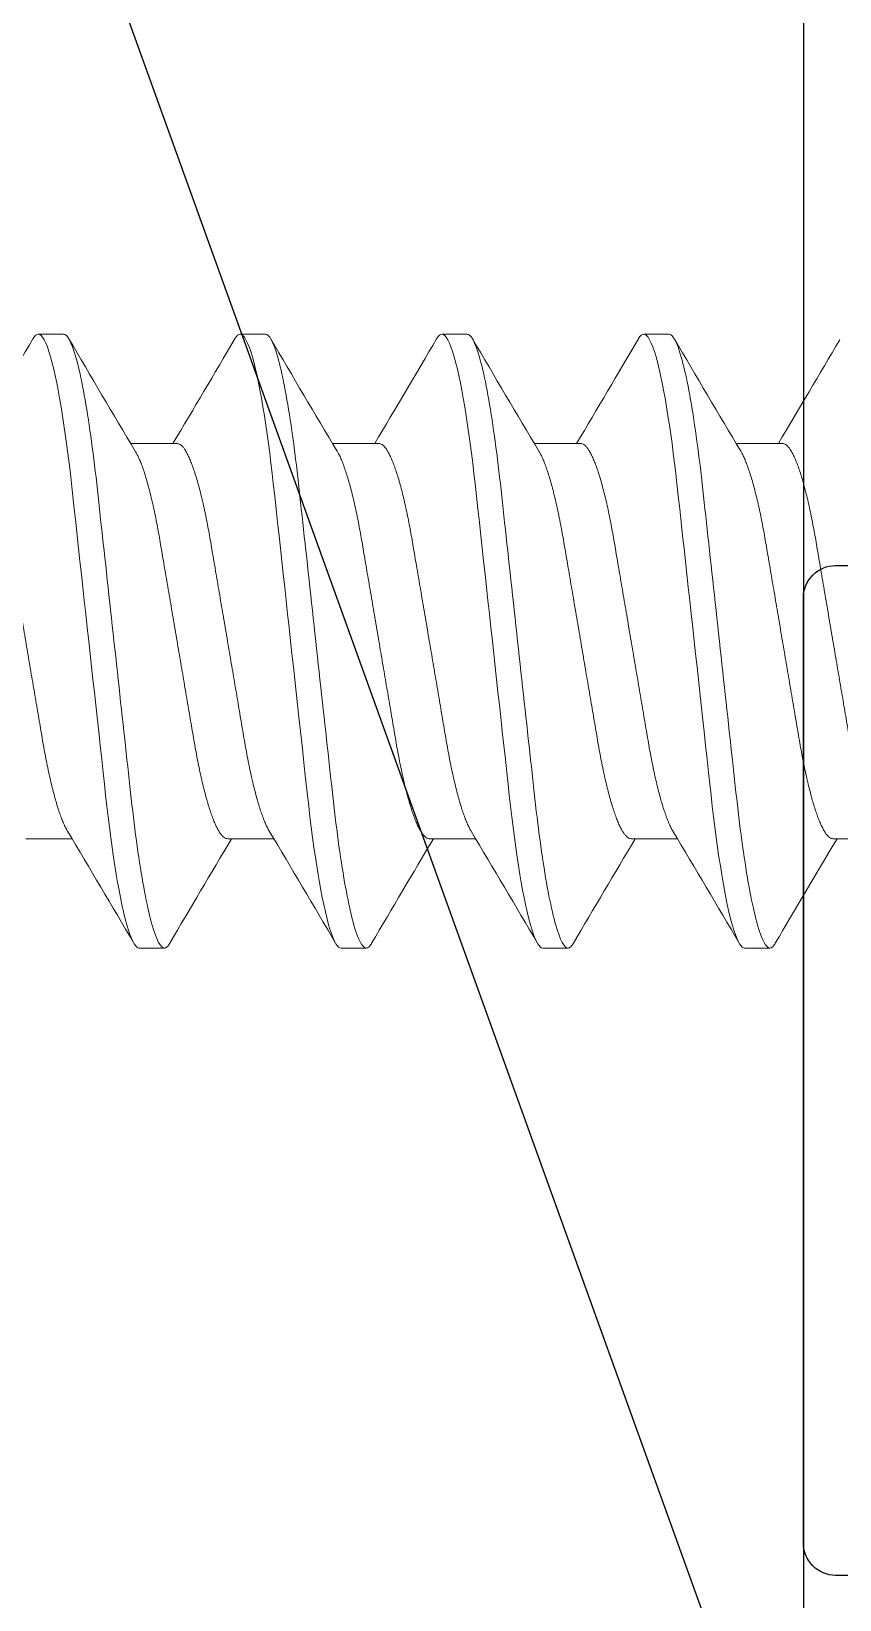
# Model space of a CAD drawing. Extents: x -138 to 168, y -127 to 80.
# Drawn here: x 2.7324 to 2.9827, y 45.8183 to 46.3036 of the extents above; entities that cross this region are included whole.
import ezdxf

# ---------------------------------------------------------------- set-up
doc = ezdxf.new("R2010")
doc.units = 0
doc.header["$MEASUREMENT"] = 0
doc.layers.get('0').update_dxf_attribs({"linetype": 'CONTINUOUS'})
for name, color, linetype in [('Ballons', 7, 'CONTINUOUS'), ('FRAME', 1, 'CONTINUOUS'), ('GLASS', 7, 'CONTINUOUS')]:
    doc.layers.add(name, color=color, linetype=linetype)

# ---------------------------------------------------------------- blocks, each defined once
blk = doc.blocks.new('no 10 1 in')
at = {"color": 7, "linetype": 'Continuous', "lineweight": 15}
for p, q in [((55.74545, 25.67204), (55.73764, 25.67204)), ((55.80795, 25.67204), (55.80014, 25.67204)), ((55.87045, 25.67204), (55.86264, 25.67204)), ((55.93295, 25.67204), (55.92514, 25.67204)), ((55.78061, 25.63821), (55.76625, 25.63821)), ((55.84311, 25.63821), (55.82875, 25.63821)), ((55.90561, 25.63821), (55.89125, 25.63821)), ((55.96811, 25.63821), (55.95375, 25.63821)), ((55.73373, 25.51587), (55.74809, 25.51587)), ((55.79623, 25.51587), (55.81059, 25.51587)), ((55.85873, 25.51587), (55.87309, 25.51587)), ((55.92123, 25.51587), (55.93559, 25.51587)), ((55.98373, 25.51587), (55.99809, 25.51587)), ((55.76889, 25.48204), (55.7767, 25.48204)), ((55.83139, 25.48204), (55.8392, 25.48204)), ((55.89389, 25.48204), (55.9017, 25.48204)), ((55.95639, 25.48204), (55.9642, 25.48204))]:
    blk.add_line(p, q, dxfattribs=at)
at = {"color": 7, "linetype": 'Continuous', "lineweight": 15, "flags": 128}
for points in [[(55.73597, 25.67055), (55.73605, 25.6707), (55.73647, 25.67129), (55.73687, 25.67171), (55.73726, 25.67196), (55.73764, 25.67204), (55.73807, 25.67194), (55.73852, 25.67161), (55.73898, 25.67107), (55.73946, 25.67029), (55.73995, 25.66928), (55.74044, 25.66807), (55.74094, 25.66663), (55.74145, 25.66496), (55.74196, 25.66308), (55.74242, 25.66122), (55.74288, 25.65919), (55.74334, 25.657), (55.74379, 25.65466), (55.74425, 25.65217), (55.7447, 25.64954), (55.74515, 25.64679), (55.74559, 25.64391), (55.746, 25.64108), (55.7464, 25.63816), (55.7468, 25.63515), (55.74718, 25.63208), (55.74756, 25.62895), (55.74792, 25.62576), (55.74834, 25.62193), (55.74878, 25.61796), (55.74923, 25.61385), (55.74969, 25.60963), (55.75012, 25.60576), (55.75055, 25.60181), (55.75099, 25.59779), (55.75144, 25.59371), (55.75189, 25.58959), (55.75234, 25.58543), (55.7528, 25.58124), (55.75326, 25.57704), (55.7537, 25.57305), (55.75414, 25.56907), (55.75457, 25.56512), (55.755, 25.56119), (55.75543, 25.5573), (55.75585, 25.55347), (55.75634, 25.54903), (55.75681, 25.54468), (55.75728, 25.54045), (55.75773, 25.53634), (55.75812, 25.53278), (55.7585, 25.52934), (55.75887, 25.52597), (55.75927, 25.52266), (55.75967, 25.51941), (55.76008, 25.51624), (55.76051, 25.51316), (55.76094, 25.51018), (55.76136, 25.50744), (55.76178, 25.50481), (55.76221, 25.5023), (55.76264, 25.49991), (55.76308, 25.49766), (55.76352, 25.49553), (55.76403, 25.49322), (55.76455, 25.49111), (55.76506, 25.48922), (55.76556, 25.48754), (55.76601, 25.48623), (55.76645, 25.48511), (55.76688, 25.48416), (55.7673, 25.48339), (55.76772, 25.48279), (55.76812, 25.48237), (55.76851, 25.48213), (55.76889, 25.48204), (55.76889, 25.48204)], [(55.79847, 25.67055), (55.79855, 25.6707), (55.79897, 25.67129), (55.79937, 25.67171), (55.79976, 25.67196), (55.80014, 25.67204), (55.80057, 25.67194), (55.80102, 25.67161), (55.80148, 25.67107), (55.80196, 25.67029), (55.80245, 25.66928), (55.80294, 25.66807), (55.80344, 25.66663), (55.80395, 25.66496), (55.80446, 25.66308), (55.80492, 25.66122), (55.80538, 25.65919), (55.80584, 25.657), (55.80629, 25.65466), (55.80675, 25.65217), (55.8072, 25.64954), (55.80765, 25.64679), (55.80809, 25.64391), (55.8085, 25.64108), (55.8089, 25.63816), (55.8093, 25.63515), (55.80968, 25.63208), (55.81006, 25.62895), (55.81042, 25.62576), (55.81084, 25.62193), (55.81128, 25.61796), (55.81173, 25.61385), (55.81219, 25.60963), (55.81262, 25.60576), (55.81305, 25.60181), (55.81349, 25.59779), (55.81394, 25.59371), (55.81439, 25.58959), (55.81484, 25.58543), (55.8153, 25.58124), (55.81576, 25.57704), (55.8162, 25.57305), (55.81664, 25.56907), (55.81707, 25.56512), (55.8175, 25.56119), (55.81793, 25.5573), (55.81835, 25.55347), (55.81884, 25.54903), (55.81931, 25.54468), (55.81978, 25.54045), (55.82023, 25.53634), (55.82062, 25.53278), (55.821, 25.52934), (55.82137, 25.52597), (55.82177, 25.52266), (55.82217, 25.51941), (55.82258, 25.51624), (55.82301, 25.51316), (55.82344, 25.51018), (55.82386, 25.50744), (55.82428, 25.50481), (55.82471, 25.5023), (55.82514, 25.49991), (55.82558, 25.49766), (55.82602, 25.49553), (55.82653, 25.49322), (55.82705, 25.49111), (55.82756, 25.48922), (55.82806, 25.48754), (55.82851, 25.48623), (55.82895, 25.48511), (55.82938, 25.48416), (55.8298, 25.48339), (55.83022, 25.48279), (55.83062, 25.48237), (55.83101, 25.48213), (55.83139, 25.48204), (55.83139, 25.48204)], [(55.86097, 25.67055), (55.86105, 25.6707), (55.86147, 25.67129), (55.86187, 25.67171), (55.86226, 25.67196), (55.86264, 25.67204), (55.86307, 25.67194), (55.86352, 25.67161), (55.86398, 25.67107), (55.86446, 25.67029), (55.86495, 25.66928), (55.86544, 25.66807), (55.86594, 25.66663), (55.86645, 25.66496), (55.86696, 25.66308), (55.86742, 25.66122), (55.86788, 25.65919), (55.86834, 25.657), (55.86879, 25.65466), (55.86925, 25.65217), (55.8697, 25.64954), (55.87015, 25.64679), (55.87059, 25.64391), (55.871, 25.64108), (55.8714, 25.63816), (55.8718, 25.63515), (55.87218, 25.63208), (55.87256, 25.62895), (55.87292, 25.62576), (55.87334, 25.62193), (55.87378, 25.61796), (55.87423, 25.61385), (55.87469, 25.60963), (55.87512, 25.60576), (55.87555, 25.60181), (55.87599, 25.59779), (55.87644, 25.59371), (55.87689, 25.58959), (55.87735, 25.58543), (55.8778, 25.58124), (55.87826, 25.57704), (55.8787, 25.57305), (55.87914, 25.56907), (55.87957, 25.56512), (55.88, 25.56119), (55.88043, 25.5573), (55.88085, 25.55347), (55.88134, 25.54903), (55.88181, 25.54468), (55.88228, 25.54045), (55.88273, 25.53634), (55.88312, 25.53278), (55.8835, 25.52934), (55.88387, 25.52597), (55.88427, 25.52266), (55.88467, 25.51941), (55.88508, 25.51624), (55.88551, 25.51316), (55.88594, 25.51018), (55.88636, 25.50744), (55.88678, 25.50481), (55.88721, 25.5023), (55.88764, 25.49991), (55.88808, 25.49766), (55.88852, 25.49553), (55.88903, 25.49322), (55.88955, 25.49111), (55.89006, 25.48922), (55.89056, 25.48754), (55.89101, 25.48623), (55.89145, 25.48511), (55.89188, 25.48416), (55.8923, 25.48339), (55.89272, 25.48279), (55.89312, 25.48237), (55.89351, 25.48213), (55.89389, 25.48204), (55.89389, 25.48204)], [(55.92347, 25.67055), (55.92355, 25.6707), (55.92397, 25.67129), (55.92437, 25.67171), (55.92476, 25.67196), (55.92514, 25.67204), (55.92557, 25.67194), (55.92602, 25.67161), (55.92648, 25.67107), (55.92696, 25.67029), (55.92745, 25.66928), (55.92794, 25.66807), (55.92844, 25.66663), (55.92895, 25.66496), (55.92946, 25.66308), (55.92992, 25.66122), (55.93038, 25.65919), (55.93084, 25.657), (55.93129, 25.65466), (55.93175, 25.65217), (55.9322, 25.64954), (55.93265, 25.64679), (55.93309, 25.64391), (55.9335, 25.64108), (55.9339, 25.63816), (55.9343, 25.63515), (55.93468, 25.63208), (55.93506, 25.62895), (55.93542, 25.62576), (55.93584, 25.62193), (55.93628, 25.61796), (55.93673, 25.61385), (55.93719, 25.60963), (55.93762, 25.60576), (55.93805, 25.60181), (55.93849, 25.59779), (55.93894, 25.59371), (55.93939, 25.58959), (55.93984, 25.58543), (55.9403, 25.58124), (55.94076, 25.57704), (55.9412, 25.57305), (55.94164, 25.56907), (55.94207, 25.56512), (55.9425, 25.56119), (55.94293, 25.5573), (55.94335, 25.55347), (55.94384, 25.54903), (55.94431, 25.54468), (55.94478, 25.54045), (55.94523, 25.53634), (55.94562, 25.53278), (55.946, 25.52934), (55.94637, 25.52597), (55.94677, 25.52266), (55.94717, 25.51941), (55.94758, 25.51624), (55.94801, 25.51316), (55.94844, 25.51018), (55.94886, 25.50744), (55.94928, 25.50481), (55.94971, 25.5023), (55.95014, 25.49991), (55.95058, 25.49766), (55.95102, 25.49553), (55.95153, 25.49322), (55.95205, 25.49111), (55.95256, 25.48922), (55.95306, 25.48754), (55.95351, 25.48623), (55.95395, 25.48511), (55.95438, 25.48416), (55.9548, 25.48339), (55.95522, 25.48279), (55.95562, 25.48237), (55.95601, 25.48213), (55.95639, 25.48204), (55.95639, 25.48204)]]:
    blk.add_lwpolyline(points, dxfattribs=at)
at = {"color": 7, "linetype": 'Continuous', "lineweight": 15}
for centre, radius, start, end in [((52.12977, 27.78144), 4.17858, 329.1422, 329.65754), ((59.23435, 27.71143), 4.04053, 210.33792, 210.90988), ((52.19381, 27.78053), 4.17679, 329.14209, 329.65765), ((59.2953, 27.71052), 4.03873, 210.33784, 210.91006), ((52.25722, 27.78), 4.17573, 329.14203, 329.65771), ((59.35735, 27.71025), 4.03821, 210.33772, 210.91), ((52.31931, 27.78024), 4.17621, 329.14196, 329.65759), ((59.42176, 27.71139), 4.04043, 210.33796, 210.90994), ((52.39346, 27.77331), 4.16266, 329.14166, 329.65463), ((52.28233, 23.44403), 4.03782, 30.33773, 30.91008), ((59.38173, 23.37432), 4.17528, 149.142, 149.65774), ((52.34241, 23.4426), 4.04064, 30.33798, 30.90992), ((59.4507, 23.3705), 4.18279, 149.14246, 149.65728), ((52.40682, 23.44374), 4.03841, 30.33773, 30.90999), ((59.5083, 23.37339), 4.1771, 149.14211, 149.65763), ((52.47033, 23.44433), 4.03724, 30.33774, 30.91016), ((59.56766, 23.37525), 4.17346, 149.14189, 149.65785)]:
    blk.add_arc(centre, radius, start, end, dxfattribs=at)
for points, knots in [([(55.74545, 25.67204), (55.74658, 25.67204), (55.74789, 25.66973), (55.75065, 25.6601), (55.75208, 25.65279), (55.75406, 25.63947), (55.7547, 25.63465), (55.75588, 25.62461), (55.75643, 25.61939), (55.75829, 25.60246), (55.75968, 25.58977), (55.76247, 25.56432), (55.76386, 25.55163), (55.76572, 25.5347), (55.76627, 25.52948), (55.76746, 25.51943), (55.76809, 25.51462), (55.77007, 25.50129), (55.77151, 25.49399), (55.77426, 25.48436), (55.77557, 25.48204), (55.7767, 25.48204)], [0, 0, 0, 0, 0.125, 0.125, 0.25, 0.25, 0.3125, 0.3125, 0.375, 0.375, 0.5, 0.5, 0.625, 0.625, 0.6875, 0.6875, 0.75, 0.75, 0.875, 0.875, 1, 1, 1, 1]), ([(55.80795, 25.67204), (55.80908, 25.67204), (55.81039, 25.66973), (55.81315, 25.6601), (55.81458, 25.65279), (55.81656, 25.63947), (55.8172, 25.63465), (55.81838, 25.62461), (55.81893, 25.61939), (55.82079, 25.60246), (55.82218, 25.58977), (55.82497, 25.56432), (55.82636, 25.55163), (55.82822, 25.5347), (55.82877, 25.52948), (55.82996, 25.51943), (55.83059, 25.51462), (55.83257, 25.50129), (55.83401, 25.49399), (55.83676, 25.48436), (55.83807, 25.48204), (55.8392, 25.48204)], [0, 0, 0, 0, 0.125, 0.125, 0.25, 0.25, 0.3125, 0.3125, 0.375, 0.375, 0.5, 0.5, 0.625, 0.625, 0.6875, 0.6875, 0.75, 0.75, 0.875, 0.875, 1, 1, 1, 1]), ([(55.87045, 25.67204), (55.87158, 25.67204), (55.87289, 25.66973), (55.87565, 25.6601), (55.87708, 25.65279), (55.87906, 25.63947), (55.8797, 25.63465), (55.88088, 25.62461), (55.88143, 25.61939), (55.88329, 25.60246), (55.88468, 25.58977), (55.88747, 25.56432), (55.88886, 25.55163), (55.89072, 25.5347), (55.89127, 25.52948), (55.89246, 25.51943), (55.89309, 25.51462), (55.89507, 25.50129), (55.89651, 25.49399), (55.89926, 25.48436), (55.90057, 25.48204), (55.9017, 25.48204)], [0, 0, 0, 0, 0.125, 0.125, 0.25, 0.25, 0.3125, 0.3125, 0.375, 0.375, 0.5, 0.5, 0.625, 0.625, 0.6875, 0.6875, 0.75, 0.75, 0.875, 0.875, 1, 1, 1, 1]), ([(55.93295, 25.67204), (55.93408, 25.67204), (55.93539, 25.66973), (55.93815, 25.6601), (55.93958, 25.65279), (55.94156, 25.63947), (55.9422, 25.63465), (55.94338, 25.62461), (55.94393, 25.61939), (55.94579, 25.60246), (55.94718, 25.58977), (55.94997, 25.56432), (55.95136, 25.55163), (55.95322, 25.5347), (55.95377, 25.52948), (55.95496, 25.51943), (55.95559, 25.51462), (55.95757, 25.50129), (55.95901, 25.49399), (55.96176, 25.48436), (55.96307, 25.48204), (55.9642, 25.48204)], [0, 0, 0, 0, 0.125, 0.125, 0.25, 0.25, 0.3125, 0.3125, 0.375, 0.375, 0.5, 0.5, 0.625, 0.625, 0.6875, 0.6875, 0.75, 0.75, 0.875, 0.875, 1, 1, 1, 1]), ([(55.71811, 25.63821), (55.71827, 25.6382), (55.71859, 25.63816), (55.7191, 25.63789), (55.71962, 25.63746), (55.72016, 25.63683), (55.72071, 25.63602), (55.72127, 25.63502), (55.72184, 25.63384), (55.72243, 25.63245), (55.72304, 25.63085), (55.72365, 25.62904), (55.72426, 25.62705), (55.72487, 25.62489), (55.72547, 25.62258), (55.72605, 25.62017), (55.72661, 25.61767), (55.72714, 25.61512), (55.72766, 25.61247), (55.72816, 25.60976), (55.72864, 25.60697), (55.72913, 25.60409), (55.72963, 25.60111), (55.73017, 25.59797), (55.73073, 25.59469), (55.73131, 25.59127), (55.73191, 25.58778), (55.73251, 25.58423), (55.73312, 25.58065), (55.73372, 25.5771), (55.73432, 25.5736), (55.7349, 25.57018), (55.73548, 25.56679), (55.73605, 25.56345), (55.73661, 25.56017), (55.73715, 25.55696), (55.73768, 25.55385), (55.7382, 25.55079), (55.73871, 25.54779), (55.73921, 25.54485), (55.73973, 25.54199), (55.74027, 25.53922), (55.74083, 25.53653), (55.7414, 25.534), (55.74197, 25.53162), (55.74254, 25.5294), (55.74312, 25.52732), (55.7437, 25.5254), (55.74429, 25.52363), (55.74487, 25.52204), (55.74546, 25.52062), (55.74604, 25.51938), (55.74645, 25.51859), (55.74666, 25.51826), (55.74668, 25.51824)], [0, 0, 0, 0, 0.018425, 0.037098, 0.055995, 0.075092, 0.094361, 0.113774, 0.1333, 0.152908, 0.173502, 0.194114, 0.214705, 0.235238, 0.255675, 0.275982, 0.295213, 0.314265, 0.333111, 0.351727, 0.370105, 0.388591, 0.407319, 0.426267, 0.446323, 0.466559, 0.486941, 0.507436, 0.528005, 0.548612, 0.568283, 0.587921, 0.607494, 0.626969, 0.646317, 0.665508, 0.684513, 0.703307, 0.722741, 0.74198, 0.761439, 0.781155, 0.801099, 0.821241, 0.840622, 0.860124, 0.879715, 0.899364, 0.919038, 0.938704, 0.95833, 0.977882, 0.998253, 1, 1, 1, 1]), ([(55.76767, 25.63584), (55.76783, 25.63557), (55.76817, 25.63497), (55.76872, 25.63383), (55.76931, 25.63245), (55.76991, 25.63085), (55.77053, 25.62904), (55.77114, 25.62705), (55.77175, 25.62489), (55.77234, 25.62258), (55.77292, 25.62017), (55.77348, 25.61767), (55.77402, 25.61512), (55.77453, 25.61247), (55.77503, 25.60976), (55.77551, 25.60697), (55.776, 25.60409), (55.77651, 25.60111), (55.77704, 25.59797), (55.7776, 25.59469), (55.77819, 25.59127), (55.77878, 25.58778), (55.77938, 25.58423), (55.77999, 25.58065), (55.7806, 25.5771), (55.78119, 25.5736), (55.78178, 25.57018), (55.78235, 25.56679), (55.78292, 25.56345), (55.78348, 25.56017), (55.78403, 25.55696), (55.78456, 25.55385), (55.78508, 25.55079), (55.78559, 25.54779), (55.78609, 25.54485), (55.78661, 25.54199), (55.78715, 25.53922), (55.78771, 25.53653), (55.78827, 25.534), (55.78884, 25.53162), (55.78942, 25.5294), (55.78999, 25.52732), (55.79058, 25.5254), (55.79116, 25.52364), (55.79175, 25.52204), (55.79233, 25.52062), (55.79292, 25.51937), (55.7935, 25.51829), (55.79408, 25.51739), (55.79465, 25.51671), (55.7952, 25.51622), (55.79573, 25.51593), (55.79606, 25.51589), (55.79623, 25.51587)], [0, 0, 0, 0, 0.016551, 0.036076, 0.055684, 0.076279, 0.09689, 0.117481, 0.138014, 0.158452, 0.178759, 0.19799, 0.217041, 0.235888, 0.254503, 0.272882, 0.291368, 0.310096, 0.329043, 0.349099, 0.369335, 0.389718, 0.410212, 0.430781, 0.451388, 0.471059, 0.490697, 0.51027, 0.529746, 0.549094, 0.568285, 0.58729, 0.606083, 0.625518, 0.644756, 0.664216, 0.683932, 0.703876, 0.724018, 0.743399, 0.7629, 0.782492, 0.802141, 0.821815, 0.841481, 0.861106, 0.880659, 0.90103, 0.921251, 0.941289, 0.961112, 0.980691, 1, 1, 1, 1]), ([(55.78061, 25.63821), (55.78077, 25.6382), (55.78109, 25.63816), (55.7816, 25.63789), (55.78212, 25.63746), (55.78266, 25.63683), (55.78321, 25.63602), (55.78377, 25.63502), (55.78434, 25.63384), (55.78493, 25.63245), (55.78554, 25.63085), (55.78615, 25.62904), (55.78676, 25.62705), (55.78737, 25.62489), (55.78797, 25.62258), (55.78855, 25.62017), (55.78911, 25.61767), (55.78964, 25.61512), (55.79016, 25.61247), (55.79066, 25.60976), (55.79114, 25.60697), (55.79163, 25.60409), (55.79213, 25.60111), (55.79267, 25.59797), (55.79323, 25.59469), (55.79381, 25.59127), (55.79441, 25.58778), (55.79501, 25.58423), (55.79562, 25.58065), (55.79622, 25.5771), (55.79682, 25.5736), (55.7974, 25.57018), (55.79798, 25.56679), (55.79855, 25.56345), (55.79911, 25.56017), (55.79965, 25.55696), (55.80018, 25.55385), (55.8007, 25.55079), (55.80121, 25.54779), (55.80171, 25.54485), (55.80223, 25.54199), (55.80277, 25.53922), (55.80333, 25.53653), (55.8039, 25.534), (55.80447, 25.53162), (55.80504, 25.5294), (55.80562, 25.52732), (55.8062, 25.5254), (55.80679, 25.52363), (55.80737, 25.52204), (55.80796, 25.52062), (55.80854, 25.51938), (55.80895, 25.51859), (55.80916, 25.51826), (55.80918, 25.51824)], [0, 0, 0, 0, 0.018425, 0.037098, 0.055995, 0.075092, 0.094361, 0.113774, 0.1333, 0.152908, 0.173502, 0.194114, 0.214705, 0.235238, 0.255675, 0.275982, 0.295213, 0.314265, 0.333111, 0.351727, 0.370105, 0.388591, 0.407319, 0.426267, 0.446323, 0.466559, 0.486941, 0.507436, 0.528005, 0.548612, 0.568283, 0.587921, 0.607494, 0.626969, 0.646317, 0.665508, 0.684513, 0.703307, 0.722741, 0.74198, 0.761439, 0.781155, 0.801099, 0.821241, 0.840622, 0.860124, 0.879715, 0.899364, 0.919038, 0.938704, 0.95833, 0.977882, 0.998253, 1, 1, 1, 1]), ([(55.83017, 25.63584), (55.83033, 25.63557), (55.83067, 25.63497), (55.83122, 25.63383), (55.83181, 25.63245), (55.83241, 25.63085), (55.83303, 25.62904), (55.83364, 25.62705), (55.83425, 25.62489), (55.83484, 25.62258), (55.83542, 25.62017), (55.83598, 25.61767), (55.83652, 25.61512), (55.83703, 25.61247), (55.83753, 25.60976), (55.83801, 25.60697), (55.8385, 25.60409), (55.83901, 25.60111), (55.83954, 25.59797), (55.8401, 25.59469), (55.84069, 25.59127), (55.84128, 25.58778), (55.84188, 25.58423), (55.84249, 25.58065), (55.8431, 25.5771), (55.84369, 25.5736), (55.84428, 25.57018), (55.84485, 25.56679), (55.84542, 25.56345), (55.84598, 25.56017), (55.84653, 25.55696), (55.84706, 25.55385), (55.84758, 25.55079), (55.84809, 25.54779), (55.84859, 25.54485), (55.84911, 25.54199), (55.84965, 25.53922), (55.85021, 25.53653), (55.85077, 25.534), (55.85134, 25.53162), (55.85192, 25.5294), (55.85249, 25.52732), (55.85308, 25.5254), (55.85366, 25.52364), (55.85425, 25.52204), (55.85483, 25.52062), (55.85542, 25.51937), (55.856, 25.51829), (55.85658, 25.51739), (55.85715, 25.51671), (55.8577, 25.51622), (55.85823, 25.51593), (55.85856, 25.51589), (55.85873, 25.51587)], [0, 0, 0, 0, 0.016551, 0.036076, 0.055684, 0.076279, 0.09689, 0.117481, 0.138014, 0.158452, 0.178759, 0.19799, 0.217041, 0.235888, 0.254503, 0.272882, 0.291368, 0.310096, 0.329043, 0.349099, 0.369335, 0.389718, 0.410212, 0.430781, 0.451388, 0.471059, 0.490697, 0.51027, 0.529746, 0.549094, 0.568285, 0.58729, 0.606083, 0.625518, 0.644756, 0.664216, 0.683932, 0.703876, 0.724018, 0.743399, 0.7629, 0.782492, 0.802141, 0.821815, 0.841481, 0.861106, 0.880659, 0.90103, 0.921251, 0.941289, 0.961112, 0.980691, 1, 1, 1, 1]), ([(55.84311, 25.63821), (55.84327, 25.6382), (55.84359, 25.63816), (55.8441, 25.63789), (55.84462, 25.63746), (55.84516, 25.63683), (55.84571, 25.63602), (55.84627, 25.63502), (55.84684, 25.63384), (55.84743, 25.63245), (55.84804, 25.63085), (55.84865, 25.62904), (55.84926, 25.62705), (55.84987, 25.62489), (55.85047, 25.62258), (55.85105, 25.62017), (55.85161, 25.61767), (55.85214, 25.61512), (55.85266, 25.61247), (55.85316, 25.60976), (55.85364, 25.60697), (55.85413, 25.60409), (55.85463, 25.60111), (55.85517, 25.59797), (55.85573, 25.59469), (55.85631, 25.59127), (55.85691, 25.58778), (55.85751, 25.58423), (55.85812, 25.58065), (55.85872, 25.5771), (55.85932, 25.5736), (55.8599, 25.57018), (55.86048, 25.56679), (55.86105, 25.56345), (55.86161, 25.56017), (55.86215, 25.55696), (55.86268, 25.55385), (55.8632, 25.55079), (55.86371, 25.54779), (55.86421, 25.54485), (55.86473, 25.54199), (55.86527, 25.53922), (55.86583, 25.53653), (55.8664, 25.534), (55.86697, 25.53162), (55.86754, 25.5294), (55.86812, 25.52732), (55.8687, 25.5254), (55.86929, 25.52363), (55.86987, 25.52204), (55.87046, 25.52062), (55.87104, 25.51938), (55.87145, 25.51859), (55.87166, 25.51826), (55.87168, 25.51824)], [0, 0, 0, 0, 0.018425, 0.037098, 0.055995, 0.075092, 0.094361, 0.113774, 0.1333, 0.152908, 0.173502, 0.194114, 0.214705, 0.235238, 0.255675, 0.275982, 0.295213, 0.314265, 0.333111, 0.351727, 0.370105, 0.388591, 0.407319, 0.426267, 0.446322, 0.466559, 0.486941, 0.507436, 0.528005, 0.548612, 0.568283, 0.587921, 0.607494, 0.62697, 0.646317, 0.665508, 0.684513, 0.703307, 0.722741, 0.74198, 0.761439, 0.781155, 0.801099, 0.821241, 0.840622, 0.860124, 0.879715, 0.899364, 0.919038, 0.938704, 0.95833, 0.977882, 0.998253, 1, 1, 1, 1]), ([(55.89267, 25.63584), (55.89283, 25.63557), (55.89317, 25.63497), (55.89372, 25.63383), (55.89431, 25.63245), (55.89491, 25.63085), (55.89553, 25.62904), (55.89614, 25.62705), (55.89675, 25.62489), (55.89734, 25.62258), (55.89792, 25.62017), (55.89848, 25.61767), (55.89902, 25.61512), (55.89953, 25.61247), (55.90003, 25.60976), (55.90051, 25.60697), (55.901, 25.60409), (55.90151, 25.60111), (55.90204, 25.59797), (55.9026, 25.59469), (55.90319, 25.59127), (55.90378, 25.58778), (55.90438, 25.58423), (55.90499, 25.58065), (55.9056, 25.5771), (55.90619, 25.5736), (55.90678, 25.57018), (55.90735, 25.56679), (55.90792, 25.56345), (55.90848, 25.56017), (55.90903, 25.55696), (55.90956, 25.55385), (55.91008, 25.55079), (55.91059, 25.54779), (55.91109, 25.54485), (55.91161, 25.54199), (55.91215, 25.53922), (55.91271, 25.53653), (55.91327, 25.534), (55.91384, 25.53162), (55.91442, 25.5294), (55.91499, 25.52732), (55.91558, 25.5254), (55.91616, 25.52364), (55.91675, 25.52204), (55.91733, 25.52062), (55.91792, 25.51937), (55.9185, 25.51829), (55.91908, 25.51739), (55.91965, 25.51671), (55.9202, 25.51622), (55.92073, 25.51593), (55.92106, 25.51589), (55.92123, 25.51587)], [0, 0, 0, 0, 0.016551, 0.036076, 0.055684, 0.076279, 0.09689, 0.117481, 0.138014, 0.158452, 0.178759, 0.19799, 0.217041, 0.235888, 0.254503, 0.272881, 0.291368, 0.310096, 0.329043, 0.349099, 0.369335, 0.389718, 0.410212, 0.430781, 0.451388, 0.471059, 0.490697, 0.51027, 0.529746, 0.549094, 0.568285, 0.58729, 0.606083, 0.625518, 0.644756, 0.664216, 0.683932, 0.703876, 0.724018, 0.743399, 0.7629, 0.782492, 0.802141, 0.821815, 0.841481, 0.861106, 0.880659, 0.90103, 0.921251, 0.941289, 0.961112, 0.980691, 1, 1, 1, 1]), ([(55.90561, 25.63821), (55.90577, 25.6382), (55.90609, 25.63816), (55.9066, 25.63789), (55.90712, 25.63746), (55.90765, 25.63683), (55.90821, 25.63602), (55.90877, 25.63502), (55.90934, 25.63384), (55.90993, 25.63245), (55.91054, 25.63085), (55.91115, 25.62904), (55.91176, 25.62705), (55.91237, 25.62489), (55.91297, 25.62258), (55.91355, 25.62017), (55.91411, 25.61767), (55.91464, 25.61512), (55.91516, 25.61247), (55.91566, 25.60976), (55.91614, 25.60697), (55.91663, 25.60409), (55.91713, 25.60111), (55.91767, 25.59797), (55.91823, 25.59469), (55.91881, 25.59127), (55.91941, 25.58778), (55.92001, 25.58423), (55.92062, 25.58065), (55.92122, 25.5771), (55.92182, 25.5736), (55.9224, 25.57018), (55.92298, 25.56679), (55.92355, 25.56345), (55.92411, 25.56017), (55.92465, 25.55696), (55.92518, 25.55385), (55.9257, 25.55079), (55.92621, 25.54779), (55.92671, 25.54485), (55.92723, 25.54199), (55.92777, 25.53922), (55.92833, 25.53653), (55.9289, 25.534), (55.92947, 25.53162), (55.93004, 25.5294), (55.93062, 25.52732), (55.9312, 25.5254), (55.93179, 25.52363), (55.93237, 25.52204), (55.93296, 25.52062), (55.93354, 25.51938), (55.93395, 25.51859), (55.93416, 25.51826), (55.93418, 25.51824)], [0, 0, 0, 0, 0.018425, 0.037098, 0.055995, 0.075092, 0.094361, 0.113774, 0.1333, 0.152908, 0.173502, 0.194114, 0.214705, 0.235238, 0.255675, 0.275982, 0.295213, 0.314265, 0.333111, 0.351727, 0.370105, 0.388591, 0.407319, 0.426267, 0.446322, 0.466559, 0.486941, 0.507436, 0.528005, 0.548612, 0.568283, 0.587921, 0.607494, 0.626969, 0.646317, 0.665508, 0.684513, 0.703307, 0.722741, 0.74198, 0.761439, 0.781155, 0.801099, 0.821241, 0.840622, 0.860124, 0.879715, 0.899364, 0.919038, 0.938704, 0.95833, 0.977882, 0.998253, 1, 1, 1, 1]), ([(55.95517, 25.63584), (55.95533, 25.63557), (55.95567, 25.63497), (55.95622, 25.63383), (55.95681, 25.63245), (55.95741, 25.63085), (55.95803, 25.62904), (55.95864, 25.62705), (55.95925, 25.62489), (55.95984, 25.62258), (55.96042, 25.62017), (55.96098, 25.61767), (55.96152, 25.61512), (55.96203, 25.61247), (55.96253, 25.60976), (55.96301, 25.60697), (55.9635, 25.60409), (55.96401, 25.60111), (55.96454, 25.59797), (55.9651, 25.59469), (55.96569, 25.59127), (55.96628, 25.58778), (55.96688, 25.58423), (55.96749, 25.58065), (55.9681, 25.5771), (55.96869, 25.5736), (55.96928, 25.57018), (55.96985, 25.56679), (55.97042, 25.56345), (55.97098, 25.56017), (55.97153, 25.55696), (55.97206, 25.55385), (55.97258, 25.55079), (55.97309, 25.54779), (55.97359, 25.54485), (55.97411, 25.54199), (55.97465, 25.53922), (55.97521, 25.53653), (55.97577, 25.534), (55.97634, 25.53162), (55.97692, 25.5294), (55.97749, 25.52732), (55.97808, 25.5254), (55.97866, 25.52364), (55.97925, 25.52204), (55.97983, 25.52062), (55.98042, 25.51937), (55.981, 25.51829), (55.98158, 25.51739), (55.98215, 25.51671), (55.9827, 25.51622), (55.98323, 25.51593), (55.98356, 25.51589), (55.98373, 25.51587)], [0, 0, 0, 0, 0.016551, 0.036076, 0.055684, 0.076279, 0.09689, 0.117481, 0.138014, 0.158452, 0.178759, 0.19799, 0.217041, 0.235888, 0.254503, 0.272882, 0.291368, 0.310096, 0.329043, 0.349099, 0.369335, 0.389718, 0.410212, 0.430781, 0.451388, 0.471059, 0.490697, 0.51027, 0.529746, 0.549094, 0.568285, 0.58729, 0.606083, 0.625518, 0.644756, 0.664216, 0.683932, 0.703876, 0.724018, 0.743399, 0.7629, 0.782492, 0.802141, 0.821815, 0.841481, 0.861106, 0.880659, 0.90103, 0.921251, 0.941289, 0.961112, 0.980691, 1, 1, 1, 1]), ([(55.96811, 25.63821), (55.96827, 25.6382), (55.96859, 25.63816), (55.9691, 25.63789), (55.96962, 25.63746), (55.97016, 25.63683), (55.97071, 25.63602), (55.97127, 25.63502), (55.97184, 25.63384), (55.97243, 25.63245), (55.97304, 25.63085), (55.97365, 25.62904), (55.97426, 25.62705), (55.97487, 25.62489), (55.97547, 25.62258), (55.97605, 25.62017), (55.97661, 25.61767), (55.97714, 25.61512), (55.97766, 25.61247), (55.97816, 25.60976), (55.97864, 25.60697), (55.97913, 25.60409), (55.97963, 25.60111), (55.98017, 25.59797), (55.98073, 25.59469), (55.98131, 25.59127), (55.98191, 25.58778), (55.98251, 25.58423), (55.98312, 25.58065), (55.98372, 25.5771), (55.98432, 25.5736), (55.9849, 25.57018), (55.98548, 25.56679), (55.98605, 25.56345), (55.98661, 25.56017), (55.98715, 25.55696), (55.98768, 25.55385), (55.9882, 25.55079), (55.98871, 25.54779), (55.98921, 25.54485), (55.98973, 25.54199), (55.99027, 25.53922), (55.99083, 25.53653), (55.9914, 25.534), (55.99197, 25.53162), (55.99254, 25.5294), (55.99312, 25.52732), (55.9937, 25.5254), (55.99429, 25.52363), (55.99487, 25.52204), (55.99546, 25.52062), (55.99604, 25.51938), (55.99645, 25.51859), (55.99666, 25.51826), (55.99668, 25.51824)], [0, 0, 0, 0, 0.018425, 0.037098, 0.055995, 0.075092, 0.094361, 0.113774, 0.1333, 0.152908, 0.173502, 0.194114, 0.214705, 0.235237, 0.255675, 0.275982, 0.295213, 0.314265, 0.333111, 0.351727, 0.370105, 0.388591, 0.407319, 0.426267, 0.446323, 0.466559, 0.486941, 0.507436, 0.528005, 0.548612, 0.568283, 0.587921, 0.607494, 0.626969, 0.646317, 0.665508, 0.684513, 0.703307, 0.722741, 0.74198, 0.761439, 0.781155, 0.801099, 0.821241, 0.840622, 0.860124, 0.879715, 0.899364, 0.919038, 0.938704, 0.95833, 0.977882, 0.998253, 1, 1, 1, 1]), ([(55.7767, 25.48204), (55.77685, 25.48206), (55.77713, 25.4821), (55.77758, 25.48245), (55.778, 25.48291), (55.77826, 25.48336), (55.77837, 25.48355)], [0, 0, 0, 0, 0.267657, 0.538485, 0.812222, 1, 1, 1, 1]), ([(55.8392, 25.48204), (55.83935, 25.48206), (55.83963, 25.4821), (55.84008, 25.48245), (55.8405, 25.48291), (55.84076, 25.48336), (55.84087, 25.48355)], [0, 0, 0, 0, 0.2676562, 0.538485, 0.8122221, 1, 1, 1, 1]), ([(55.9017, 25.48204), (55.90185, 25.48206), (55.90213, 25.4821), (55.90258, 25.48245), (55.903, 25.48291), (55.90326, 25.48336), (55.90337, 25.48355)], [0, 0, 0, 0, 0.267657, 0.538485, 0.812223, 1, 1, 1, 1]), ([(55.9642, 25.48204), (55.96435, 25.48206), (55.96463, 25.4821), (55.96508, 25.48245), (55.9655, 25.48291), (55.96576, 25.48336), (55.96587, 25.48355)], [0, 0, 0, 0, 0.267657, 0.538485, 0.812222, 1, 1, 1, 1])]:
    blk.add_open_spline(points, degree=3, knots=knots, dxfattribs=at)

msp = doc.modelspace()

# ---------------------------------------------------------------- linework, layer by layer
at = {"layer": 'FRAME'}
msp.add_lwpolyline([(4.8935, 45.82584), (2.9815, 45.82584, -0.414214), (2.9715, 45.83584), (2.9715, 46.12834, -0.414214), (2.9815, 46.13834), (3.0415, 46.13834, -0.414214), (3.0515, 46.12834), (3.0515, 45.91584, 0.414214), (3.0615, 45.90584), (3.4805, 45.90584, 0.414214), (3.4905, 45.91584), (3.4905, 46.04584, -0.414214), (3.5005, 46.05584), (3.5955, 46.05584, -1)], format="xyb", dxfattribs=at)
at = {"layer": 'GLASS'}
for p, q in [((2.9715, 45.72797), (2.4715, 47.11369)), ((2.9715, 47.11369), (2.9715, 45.72797))]:
    msp.add_line(p, q, dxfattribs=at)

# ---------------------------------------------------------------- block references
at = {"layer": 'Ballons'}
msp.add_blockref('no 10 1 in', (-53.00307, 20.53792), dxfattribs=at)

doc.saveas('drawing.dxf')
